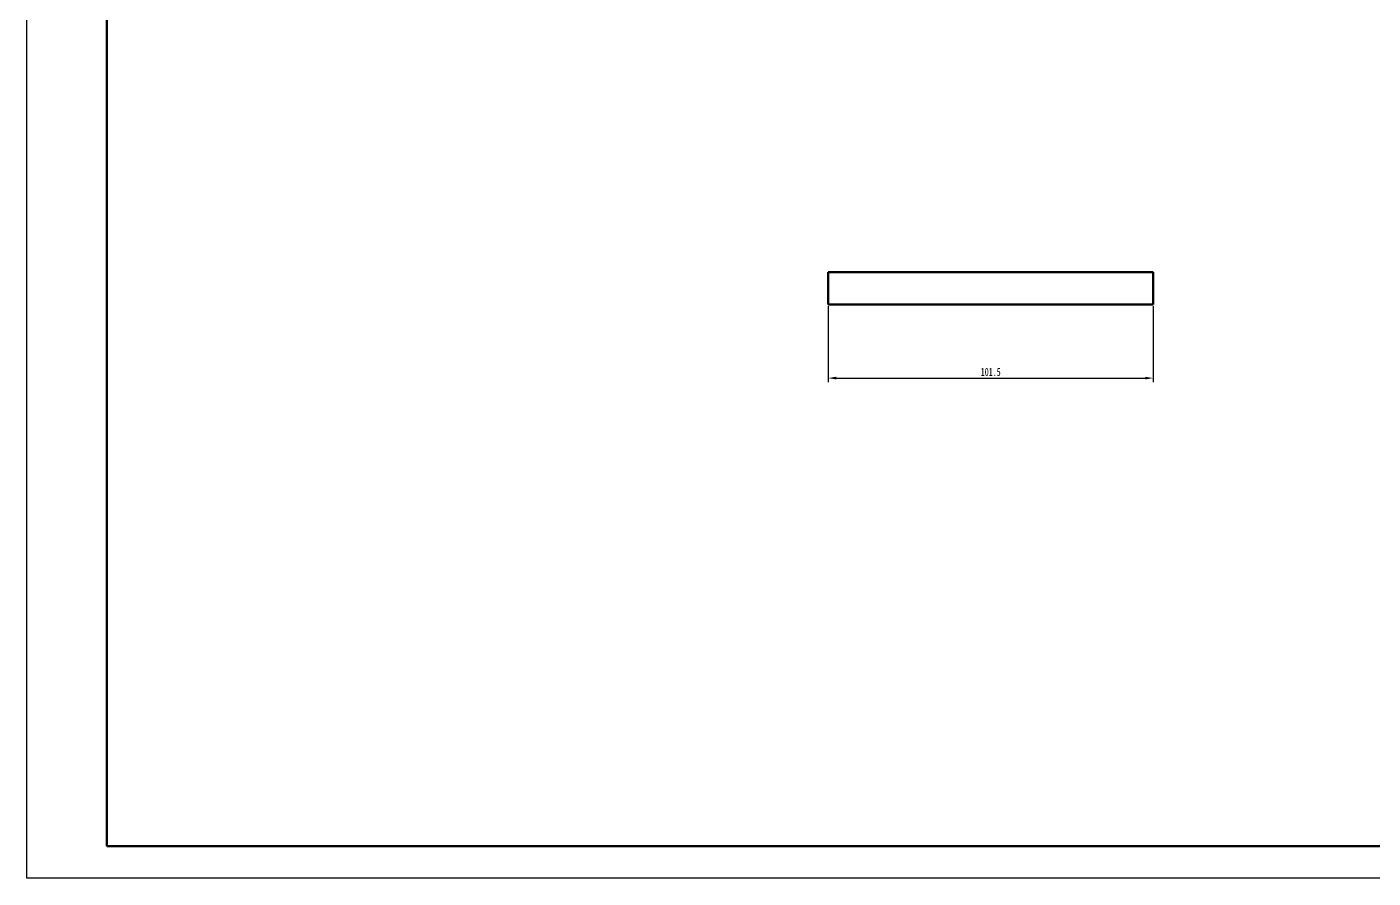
# Model space of a CAD drawing. Header units: millimetres. Extents: x 1577 to 3485, y 546 to 1387.
# Drawn here: x 1577.2 to 1997.7, y 546.3 to 812 of the extents above; entities that cross this region are included whole.
import ezdxf

# ---------------------------------------------------------------- set-up
doc = ezdxf.new("R2010")
doc.units = ezdxf.units.MM
doc.header["$LTSCALE"] = 0.3
for name, color, linetype, lineweight in [('尺寸线', 3, 'Continuous', 25), ('粗实线', 7, 'Continuous', 50), ('细实线', 7, 'Continuous', 25)]:
    doc.layers.add(name, color=color, linetype=linetype, lineweight=lineweight)
doc.styles.add('NUT Standard', font='simfang.ttf', dxfattribs={"width": 0.7, "height": 2.5})
doc.dimstyles.new('NUT Standard', dxfattribs={"dimtxt": 2.5, "dimasz": 2.5, "dimexe": 1.25, "dimexo": 0.625, "dimtad": 1, "dimtoh": 1, "dimdsep": 46, "dimtxsty": 'NUT Standard', "dimcen": 2.5, "dimadec": 0, "dimazin": 0, "dimtfac": 1, "dimtmove": 0, "dimatfit": 3, "dimfxl": 1, "dimarcsym": 0})

# ---------------------------------------------------------------- blocks, each defined once
blk = doc.blocks.new('*D6')
at = {"layer": 'Defpoints', "color": 0, "transparency": 16777216}
for p in [(1827.53, 725.39), (1929.03, 725.39), (1929.03, 702.37)]:
    blk.add_point(p, dxfattribs=at)
at = {"layer": '尺寸线', "color": 0, "lineweight": -2, "transparency": 16777216}
for p, q in [((1827.53, 724.77), (1827.53, 701.12)), ((1929.03, 724.77), (1929.03, 701.12)), ((1830.03, 702.37), (1926.53, 702.37))]:
    blk.add_line(p, q, dxfattribs=at)
at = {"layer": '尺寸线', "color": 0, "transparency": 16777216}
for points in [[(1830.03, 702.79), (1830.03, 701.96), (1827.53, 702.37)], [(1926.53, 702.79), (1926.53, 701.96), (1929.03, 702.37)]]:
    blk.add_solid(points, dxfattribs=at)
at = {"layer": '尺寸线', "color": 0, "transparency": 16777216, "insert": (1878.28, 704.27), "char_height": 2.5, "attachment_point": 5, "style": 'NUT Standard'}
blk.add_mtext('101.5', dxfattribs=at)

msp = doc.modelspace()

# ---------------------------------------------------------------- linework, layer by layer
at = {"layer": '粗实线'}
for p, q in [((1602.22, 556.299), (1602.22, 1130.299)), ((1827.529, 735.391), (1929.029, 735.391)), ((1827.529, 725.391), (1827.529, 735.391)), ((1929.029, 725.391), (1929.029, 735.391)), ((1929.029, 725.391), (1827.529, 725.391)), ((2408.22, 556.299), (1602.22, 556.299))]:
    msp.add_line(p, q, dxfattribs=at)
at = {"layer": '细实线'}
for p, q in [((1577.22, 546.299), (1577.22, 1140.299)), ((2418.22, 546.299), (1577.22, 546.299))]:
    msp.add_line(p, q, dxfattribs=at)

# ---------------------------------------------------------------- dimensions: what is measured, and where the dimension line sits
at = {"layer": '尺寸线'}
dim = msp.add_linear_dim(base=(1929.029, 702.373), p1=(1827.529, 725.391), p2=(1929.029, 725.391), dimstyle='NUT Standard', dxfattribs=at)
dim.commit()
dim.dimension.update_dxf_attribs({"geometry": '*D6', "text_midpoint": (1878.279, 704.269)})

doc.saveas('drawing.dxf')
